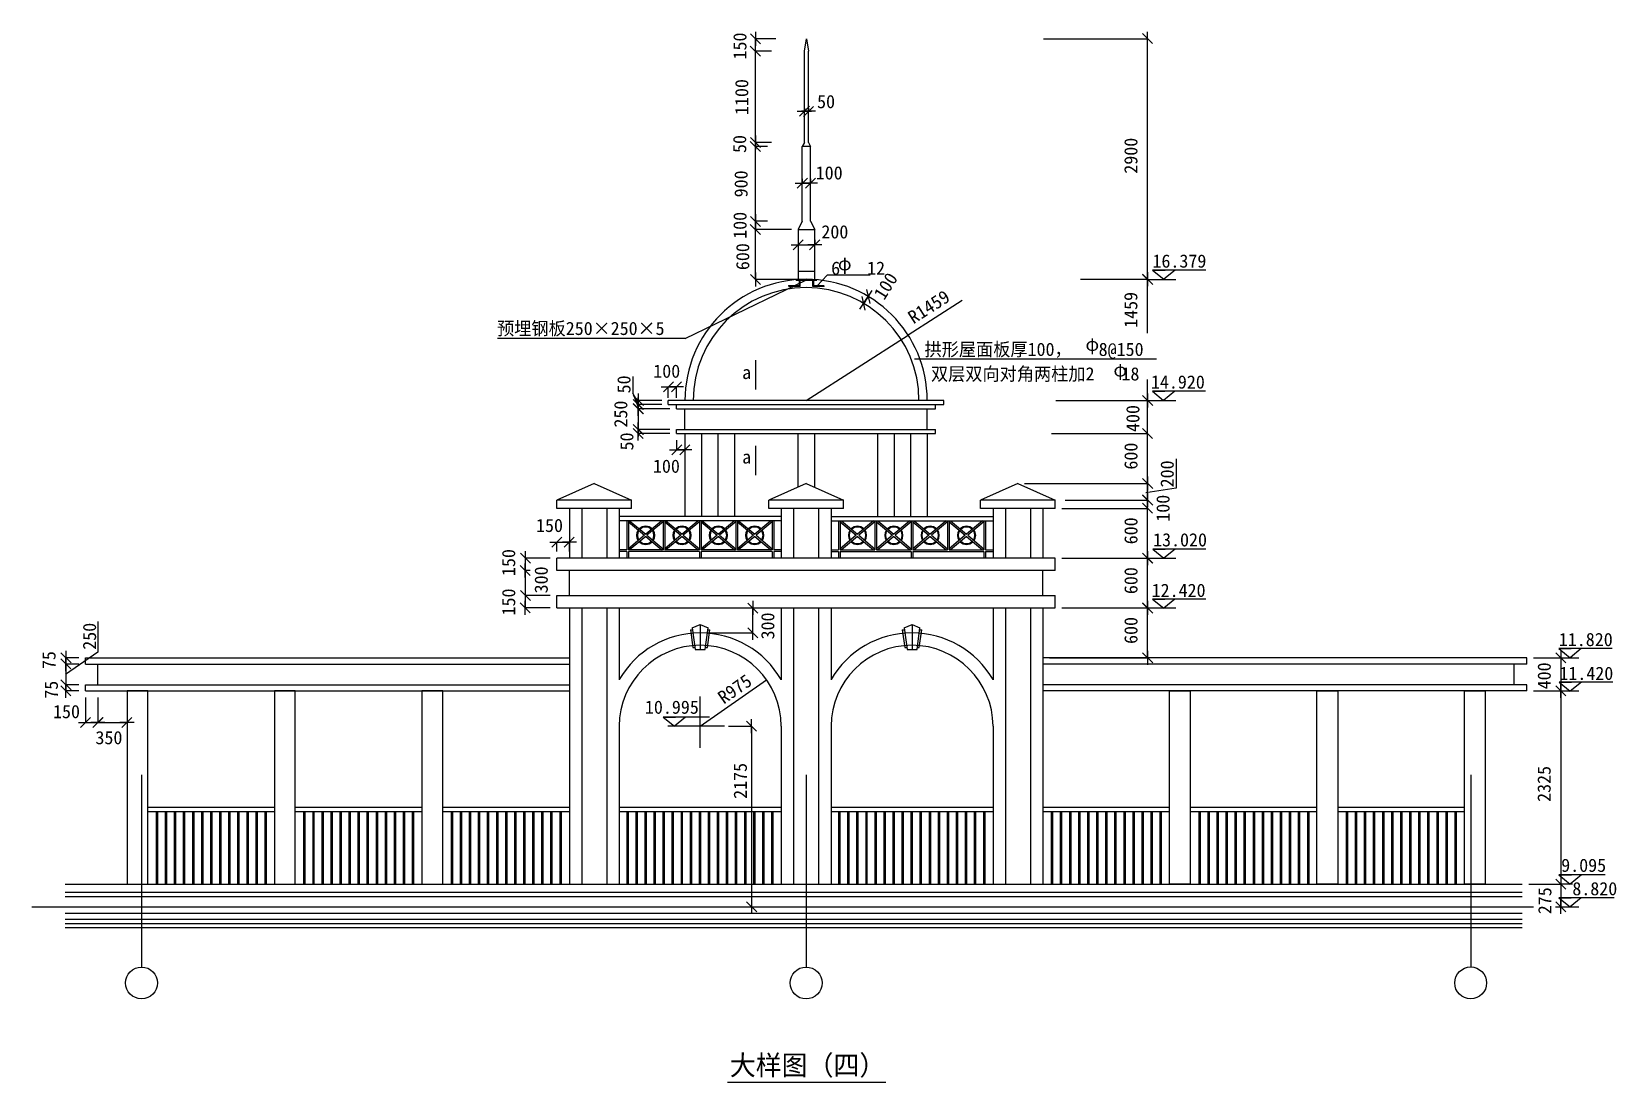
# Model space of a CAD drawing. Header units: metres. Extents: x 40 to 19116, y -930 to 11725.
import ezdxf

# ---------------------------------------------------------------- set-up
doc = ezdxf.new("R2010")
doc.units = ezdxf.units.M
for name, color, linetype in [('AXIS', 3, 'Continuous'), ('DOTE', 1, 'Continuous'), ('PUB_DIM', 3, 'Continuous'), ('Q', 4, 'Continuous'), ('TEXT', 4, 'Continuous'), ('填充', 6, 'Continuous'), ('柱', 7, 'Continuous')]:
    doc.layers.add(name, color=color, linetype=linetype)

# ---------------------------------------------------------------- blocks, each defined once
blk = doc.blocks.new('_DIMX')
blk.add_line((-84.43, 0), (84.43, 0))
at = {"color": 6}
blk.add_lwpolyline([(-59.7, -59.7), (61.36, 61.36)], dxfattribs=at)

msp = doc.modelspace()

# ---------------------------------------------------------------- hatches: boundary and pattern name
at = {"layer": 'AXIS'}
h = msp.add_hatch(dxfattribs=at)
h.set_pattern_fill('SOLID')
h.paths.add_polyline_path([(9291.17, 8736.67), (9281.17, 8736.67), (9281.17, 8667.67), (9151.85, 8667.67), (9151.85, 8657.67), (9291.17, 8657.67)])
h = msp.add_hatch(dxfattribs=at)
h.set_pattern_fill('SOLID')
h.paths.add_polyline_path([(9491.17, 8731.67), (9491.17, 8736.67), (9241.17, 8736.67), (9241.17, 8731.67)])
h = msp.add_hatch(dxfattribs=at)
h.set_pattern_fill('SOLID')
h.paths.add_polyline_path([(9441.17, 8736.67), (9451.17, 8736.67), (9451.17, 8667.67), (9580.5, 8667.67), (9580.5, 8657.67), (9441.17, 8657.67)])

# ---------------------------------------------------------------- linework, layer by layer
for p, q in [((9341.17, 11490.82), (9366.17, 11640.82)), ((9366.17, 11640.82), (9391.17, 11490.82)), ((9341.17, 10390.82), (9341.17, 11490.82)), ((9391.17, 10390.82), (9391.17, 11490.82)), ((9341.17, 10390.82), (9316.17, 10340.82)), ((9316.17, 9440.82), (9316.17, 10340.82)), ((9416.17, 10340.82), (9316.17, 10340.82)), ((9391.17, 10390.82), (9416.17, 10340.82)), ((9416.17, 9440.82), (9416.17, 10340.82)), ((9316.17, 9440.82), (9266.17, 9340.82)), ((9416.17, 9440.82), (9466.17, 9340.82)), ((9266.17, 9340.82), (9466.17, 9340.82)), ((9266.17, 9340.82), (9266.17, 8736.67)), ((9466.17, 8736.67), (9466.17, 9340.82)), ((8751.96, 7769.16), (8751.96, 7414.4)), ((7275.39, 7572.92), (7275.39, 7372.92)), ((7275.39, 7372.92), (7340.91, 7204.26)), ((7340.84, 7256.19), (7275.39, 7372.92)), ((8751.96, 6737.9), (8751.96, 6383.13)), ((13816.28, 6579), (13816.28, 6227.18)), ((13816.28, 6227.18), (13450.29, 6168.81)), ((834.84, 4622.36), (834.84, 4250.61)), ((7991.41, 4543.31), (8087.41, 4584.79)), ((8087.41, 4584.79), (8087.41, 4282.79)), ((8087.41, 4584.79), (8183.41, 4543.31)), ((10541.41, 4543.31), (10637.41, 4584.79)), ((10637.41, 4584.79), (10733.41, 4543.31)), ((10637.41, 4584.79), (10637.41, 4282.79)), ((7970.74, 4519.31), (7999.54, 4306.79)), ((7970.74, 4519.31), (7995.01, 4519.31)), ((7991.41, 4543.31), (8027.41, 4282.79)), ((8147.41, 4282.79), (8183.41, 4543.31)), ((8175.28, 4306.79), (8204.08, 4519.31)), ((8179.81, 4519.31), (8204.08, 4519.31)), ((10520.74, 4519.31), (10545.01, 4519.31)), ((10520.74, 4519.31), (10549.54, 4306.79)), ((10541.41, 4543.31), (10577.41, 4282.79)), ((10697.41, 4282.79), (10733.41, 4543.31)), ((10725.28, 4306.79), (10754.08, 4519.31)), ((10729.81, 4519.31), (10754.08, 4519.31)), ((834.84, 4250.61), (446.08, 3984.11)), ((7999.54, 4306.79), (8023.81, 4306.79)), ((8027.41, 4282.79), (8147.41, 4282.79)), ((8151.01, 4306.79), (8175.28, 4306.79)), ((10549.54, 4306.79), (10573.81, 4306.79)), ((10577.41, 4282.79), (10697.41, 4282.79)), ((10701.01, 4306.79), (10725.28, 4306.79)), ((8417.19, -930), (10321.29, -930))]:
    msp.add_line(p, q)
for p, q in [((8751.89, 11641.12), (8751.89, 11641.42)), ((8996.51, 11640.82), (8751.89, 11640.82)), ((8751.89, 11490.82), (8751.89, 11640.82)), ((12221.31, 11640.82), (13473.07, 11640.82)), ((13473.07, 8742.67), (13473.07, 11640.52)), ((8946.51, 11490.82), (8751.89, 11490.82)), ((8946.51, 11490.82), (8751.89, 11490.82)), ((8751.89, 10391.12), (8751.89, 11490.52)), ((8751.89, 11490.52), (8751.89, 11490.22)), ((9340.87, 10765.86), (9340.57, 10765.86)), ((9341.17, 10802.86), (9341.17, 10765.86)), ((9341.17, 10765.86), (9391.17, 10765.86)), ((9391.17, 10802.86), (9391.17, 10765.86)), ((9391.47, 10765.86), (9391.77, 10765.86)), ((8751.89, 10391.12), (8751.89, 10391.42)), ((8946.51, 10390.82), (8751.89, 10390.82)), ((8751.89, 10340.82), (8751.89, 10390.82)), ((8946.51, 10390.82), (8751.89, 10390.82)), ((8896.51, 10340.82), (8751.89, 10340.82)), ((8896.51, 10340.82), (8751.89, 10340.82)), ((8751.89, 9441.12), (8751.89, 10340.52)), ((8751.89, 10340.52), (8751.89, 10340.22)), ((9316.17, 9952.86), (9316.17, 9900.48)), ((9416.17, 9952.86), (9416.17, 9900.48)), ((9315.87, 9900.48), (9315.57, 9900.48)), ((9316.17, 9900.48), (9416.17, 9900.48)), ((9416.47, 9900.48), (9416.77, 9900.48)), ((8751.89, 9441.12), (8751.89, 9441.42)), ((8896.51, 9440.82), (8751.89, 9440.82)), ((8751.89, 9340.82), (8751.89, 9440.82)), ((8896.51, 9440.82), (8751.89, 9440.82)), ((9186.17, 9340.82), (8751.89, 9340.82)), ((8846.51, 9340.82), (8751.89, 9340.82)), ((8751.89, 8740.67), (8751.89, 9340.52)), ((8751.89, 9340.52), (8751.89, 9340.22)), ((9265.87, 9157.28), (9265.57, 9157.28)), ((9266.17, 9217.82), (9266.17, 9157.28)), ((9266.17, 9157.28), (9466.17, 9157.28)), ((9466.17, 9217.82), (9466.17, 9157.28)), ((9466.47, 9157.28), (9466.77, 9157.28)), ((9266.17, 8838.59), (9466.17, 8838.59)), ((9616.74, 8790.45), (9495.79, 8665.71)), ((10133.53, 8790.45), (9616.74, 8790.45)), ((7905.28, 8028.68), (9366.17, 8736.67)), ((9282.41, 8740.37), (8751.89, 8740.37)), ((9241.17, 8736.67), (9491.17, 8736.67)), ((9441.17, 8736.67), (9441.17, 8657.67)), ((9451.17, 8736.67), (9451.17, 8667.67)), ((12667.19, 8742.37), (13473.07, 8742.37)), ((12667.19, 8742.37), (13473.07, 8742.37)), ((13473.07, 8742.07), (13811.71, 8742.07)), ((13473.07, 8094.53), (13473.07, 8742.07)), ((10016.55, 8477.2), (10055.62, 8452.7)), ((10055.46, 8452.44), (10055.3, 8452.19)), ((10108.76, 8537.41), (10055.62, 8452.7)), ((10069.69, 8561.92), (10108.76, 8537.41)), ((10108.92, 8537.66), (10109.08, 8537.92)), ((11242.59, 8485.96), (10591.52, 8069.67)), ((7905.28, 8028.68), (5648.16, 8028.68)), ((9362.41, 7283.79), (10591.27, 8069.51)), ((13578.89, 7780.25), (10666.31, 7780.25)), ((7703.53, 7447.17), (7703.23, 7447.17)), ((7703.83, 7313.79), (7703.83, 7447.17)), ((7703.83, 7447.17), (7803.83, 7447.17)), ((7803.83, 7313.79), (7803.83, 7447.17)), ((7804.13, 7447.17), (7804.43, 7447.17)), ((13473.07, 7284.09), (13473.07, 7535.48)), ((7342.05, 7284.09), (7342.05, 7284.39)), ((7623.83, 7283.79), (7342.05, 7283.79)), ((7342.05, 7283.79), (7342.05, 7233.79)), ((12367.03, 7283.79), (13473.07, 7283.79)), ((12367.03, 7283.79), (13473.07, 7283.79)), ((13473.07, 7284.09), (13473.07, 7284.39)), ((13473.07, 6883.79), (13473.07, 7283.79)), ((13473.07, 7283.49), (13811.71, 7283.49)), ((7342.05, 7234.09), (7342.05, 7234.39)), ((7623.83, 7233.79), (7342.05, 7233.79)), ((7342.05, 7233.79), (7342.05, 7183.79)), ((7623.83, 7233.79), (7342.05, 7233.79)), ((7342.05, 7233.49), (7342.05, 7233.19)), ((7342.05, 7184.09), (7342.05, 7184.39)), ((7723.83, 7183.79), (7342.05, 7183.79)), ((7723.83, 7183.79), (7342.05, 7183.79)), ((7342.05, 7183.79), (7342.05, 6933.79)), ((7342.05, 7183.49), (7342.05, 7183.19)), ((7342.05, 6934.09), (7342.05, 6934.39)), ((7723.83, 6933.79), (7342.05, 6933.79)), ((7342.05, 6933.79), (7342.05, 6883.79)), ((7723.83, 6933.79), (7342.05, 6933.79)), ((7342.05, 6933.49), (7342.05, 6933.19)), ((7723.83, 6883.79), (7342.05, 6883.79)), ((7342.05, 6883.49), (7342.05, 6883.19)), ((12317.03, 6883.79), (13473.07, 6883.79)), ((12317.03, 6883.79), (13473.07, 6883.79)), ((13473.07, 6883.49), (13473.07, 6883.19)), ((13473.07, 6284.09), (13473.07, 6883.49)), ((7803.53, 6688.04), (7803.23, 6688.04)), ((7803.83, 6803.79), (7803.83, 6688.04)), ((7803.83, 6688.04), (7903.83, 6688.04)), ((7903.83, 6803.79), (7903.83, 6688.04)), ((7904.13, 6688.04), (7904.43, 6688.04)), ((11992.41, 6283.79), (13473.07, 6283.79)), ((11992.41, 6283.79), (13473.07, 6283.79)), ((13473.07, 6284.09), (13473.07, 6284.39)), ((13473.07, 6083.79), (13473.07, 6283.79)), ((12442.41, 5983.79), (13473.07, 5983.79)), ((12442.41, 5983.79), (13473.07, 5983.79)), ((12479.52, 6083.79), (13473.07, 6083.79)), ((12479.52, 6083.79), (13473.07, 6083.79)), ((13473.07, 6084.09), (13473.07, 6084.39)), ((13473.07, 5983.79), (13473.07, 6083.79)), ((13473.07, 6083.49), (13473.07, 6083.19)), ((13473.07, 5983.49), (13473.07, 5983.19)), ((13473.07, 5384.09), (13473.07, 5983.49)), ((7222.41, 5820.74), (7415.59, 5658.79)), ((7237.97, 5833.79), (7431.16, 5671.84)), ((7624.34, 5833.79), (7431.16, 5671.84)), ((7639.91, 5820.74), (7446.72, 5658.79)), ((7659.91, 5820.74), (7853.09, 5658.79)), ((7675.47, 5833.79), (7868.66, 5671.84)), ((8061.84, 5833.79), (7868.66, 5671.84)), ((8077.41, 5820.74), (7884.22, 5658.79)), ((8097.41, 5820.74), (8290.59, 5658.79)), ((8112.97, 5833.79), (8306.16, 5671.84)), ((8499.34, 5833.79), (8306.16, 5671.84)), ((8514.91, 5820.74), (8321.72, 5658.79)), ((8534.91, 5820.74), (8728.09, 5658.79)), ((8550.47, 5833.79), (8743.66, 5671.84)), ((8936.84, 5833.79), (8743.66, 5671.84)), ((8952.41, 5820.74), (8759.22, 5658.79)), ((9772.41, 5820.74), (9965.59, 5658.79)), ((9787.97, 5833.79), (9981.16, 5671.84)), ((10174.34, 5833.79), (9981.16, 5671.84)), ((10189.91, 5820.74), (9996.72, 5658.79)), ((10209.91, 5820.74), (10403.09, 5658.79)), ((10225.47, 5833.79), (10418.66, 5671.84)), ((10611.84, 5833.79), (10418.66, 5671.84)), ((10627.41, 5820.74), (10434.22, 5658.79)), ((10647.41, 5820.74), (10840.59, 5658.79)), ((10662.97, 5833.79), (10856.16, 5671.84)), ((11049.34, 5833.79), (10856.16, 5671.84)), ((11064.91, 5820.74), (10871.72, 5658.79)), ((11084.91, 5820.74), (11278.09, 5658.79)), ((11100.47, 5833.79), (11293.66, 5671.84)), ((11486.84, 5833.79), (11293.66, 5671.84)), ((11502.41, 5820.74), (11309.22, 5658.79)), ((6362.11, 5576.9), (6361.81, 5576.9)), ((6362.41, 5463.79), (6362.41, 5576.9)), ((6362.41, 5576.9), (6512.41, 5576.9)), ((6512.41, 5463.79), (6512.41, 5576.9)), ((6512.71, 5576.9), (6513.01, 5576.9)), ((7415.59, 5658.79), (7222.41, 5496.84)), ((7431.16, 5645.74), (7237.97, 5483.79)), ((7431.16, 5645.74), (7624.34, 5483.79)), ((7446.72, 5658.79), (7639.91, 5496.84)), ((7853.09, 5658.79), (7659.91, 5496.84)), ((7868.66, 5645.74), (7675.47, 5483.79)), ((7868.66, 5645.74), (8061.84, 5483.79)), ((7884.22, 5658.79), (8077.41, 5496.84)), ((8290.59, 5658.79), (8097.41, 5496.84)), ((8306.16, 5645.74), (8112.97, 5483.79)), ((8306.16, 5645.74), (8499.34, 5483.79)), ((8321.72, 5658.79), (8514.91, 5496.84)), ((8728.09, 5658.79), (8534.91, 5496.84)), ((8743.66, 5645.74), (8550.47, 5483.79)), ((8743.66, 5645.74), (8936.84, 5483.79)), ((8759.22, 5658.79), (8952.41, 5496.84)), ((9965.59, 5658.79), (9772.41, 5496.84)), ((9981.16, 5645.74), (9787.97, 5483.79)), ((9981.16, 5645.74), (10174.34, 5483.79)), ((9996.72, 5658.79), (10189.91, 5496.84)), ((10403.09, 5658.79), (10209.91, 5496.84)), ((10418.66, 5645.74), (10225.47, 5483.79)), ((10418.66, 5645.74), (10611.84, 5483.79)), ((10434.22, 5658.79), (10627.41, 5496.84)), ((10840.59, 5658.79), (10647.41, 5496.84)), ((10856.16, 5645.74), (10662.97, 5483.79)), ((10856.16, 5645.74), (11049.34, 5483.79)), ((10871.72, 5658.79), (11064.91, 5496.84)), ((11278.09, 5658.79), (11084.91, 5496.84)), ((11293.66, 5645.74), (11100.47, 5483.79)), ((11293.66, 5645.74), (11486.84, 5483.79)), ((11309.22, 5658.79), (11502.41, 5496.84)), ((5982.14, 5384.09), (5982.14, 5384.39)), ((6282.41, 5383.79), (5982.14, 5383.79)), ((5982.14, 5383.79), (5982.14, 5233.79)), ((12442.41, 5383.79), (13473.07, 5383.79)), ((12442.41, 5383.79), (13473.07, 5383.79)), ((13473.07, 5383.49), (13811.71, 5383.49)), ((13473.07, 4784.09), (13473.07, 5383.49)), ((6040.75, 5233.79), (5982.14, 5233.79)), ((6033.37, 5233.79), (5982.14, 5233.79)), ((5982.14, 5233.49), (5982.14, 5233.19)), ((5982.14, 5233.49), (5982.14, 4934.09)), ((5982.14, 4934.09), (5982.14, 4934.39)), ((6282.41, 4933.79), (5982.14, 4933.79)), ((5982.14, 4933.79), (5982.14, 4783.79)), ((6282.41, 4933.79), (5982.14, 4933.79)), ((6282.41, 4783.79), (5982.14, 4783.79)), ((5982.14, 4783.49), (5982.14, 4783.19)), ((8167.41, 4783.79), (8720.52, 4783.79)), ((8720.52, 4784.09), (8720.52, 4784.39)), ((8720.52, 4483.79), (8720.52, 4783.79)), ((12442.41, 4783.79), (13473.07, 4783.79)), ((12442.41, 4783.79), (13473.07, 4783.79)), ((13473.07, 4783.49), (13811.71, 4783.49)), ((13473.07, 4184.09), (13473.07, 4783.49)), ((8167.41, 4483.79), (8720.52, 4483.79)), ((8720.52, 4483.49), (8720.52, 4483.19)), ((451.84, 4184.09), (451.84, 4184.39)), ((607.41, 4183.79), (451.84, 4183.79)), ((451.84, 4183.79), (451.84, 4108.79)), ((607.41, 4108.79), (451.84, 4108.79)), ((607.41, 4108.79), (451.84, 4108.79)), ((451.84, 4108.49), (451.84, 4108.19)), ((451.84, 4108.49), (451.84, 3859.09)), ((12292.41, 4183.79), (13473.07, 4183.79)), ((18117.41, 4183.79), (18447.28, 4183.79)), ((18447.28, 4184.39), (18665.31, 4184.39)), ((18447.28, 4184.09), (18447.28, 4184.39)), ((18447.28, 4183.79), (18447.28, 3783.79)), ((451.84, 3859.09), (451.84, 3859.39)), ((607.41, 3858.79), (451.84, 3858.79)), ((451.84, 3858.79), (451.84, 3783.79)), ((607.41, 3858.79), (451.84, 3858.79)), ((8087.41, 3358.79), (8886.51, 3917.41)), ((8886.76, 3917.59), (8887, 3917.76)), ((607.41, 3783.79), (451.84, 3783.79)), ((451.84, 3783.49), (451.84, 3783.19)), ((687.41, 3703.79), (687.41, 3404.79)), ((837.41, 3703.79), (837.41, 3404.79)), ((837.41, 3703.79), (837.41, 3404.79)), ((1187.41, 3703.79), (1187.41, 3404.79)), ((8087.41, 3097.18), (8087.41, 3719.2)), ((18117.41, 3783.79), (18447.28, 3783.79)), ((18117.41, 3783.79), (18447.28, 3783.79)), ((18447.28, 3783.79), (18665.31, 3783.79)), ((18447.28, 3783.49), (18447.28, 1459.09)), ((18447.28, 3783.49), (18447.28, 3783.19)), ((687.11, 3404.79), (686.81, 3404.79)), ((687.41, 3404.79), (837.41, 3404.79)), ((837.11, 3404.79), (836.81, 3404.79)), ((837.41, 3404.79), (1187.41, 3404.79)), ((837.71, 3404.79), (838.01, 3404.79)), ((1187.71, 3404.79), (1188.01, 3404.79)), ((8379.66, 3358.79), (7696.91, 3358.79)), ((8429.42, 3358.79), (8705.92, 3358.79)), ((8705.92, 3358.49), (8705.92, 1184.09)), ((18064.18, 1458.79), (18447.28, 1458.79)), ((18064.18, 1458.79), (18447.28, 1458.79)), ((18447.28, 1459.69), (18587.37, 1459.69)), ((18447.28, 1459.09), (18447.28, 1459.39)), ((18447.28, 1458.79), (18447.28, 1183.79)), ((8429.42, 1183.79), (8705.92, 1183.79)), ((18383.47, 1183.79), (18447.28, 1183.79)), ((18447.28, 1183.49), (18447.28, 1183.19)), ((18447.28, 1183.19), (18665.31, 1183.19)), ((1362.41, 772.67), (1362.41, 458.59)), ((9362.41, 772.67), (9362.41, 458.59)), ((17362.41, 772.67), (17362.41, 458.59))]:
    msp.add_line(p, q, dxfattribs=at)
for centre in [(1362.41, 266.94), (9362.41, 266.54), (17362.41, 267.68)]:
    msp.add_circle(centre, 192, dxfattribs=at)
for centre, radius, start, end in [((7431.16, 5658.79), 110, 45.19, 134.81), ((7431.16, 5658.79), 100, 45.71, 134.29), ((7868.66, 5658.79), 110, 45.19, 134.81), ((7868.66, 5658.79), 100, 45.71, 134.29), ((8306.16, 5658.79), 110, 45.19, 134.81), ((8306.16, 5658.79), 100, 45.71, 134.29), ((8743.66, 5658.79), 110, 45.19, 134.81), ((8743.66, 5658.79), 100, 45.71, 134.29), ((9981.16, 5658.79), 110, 45.19, 134.81), ((9981.16, 5658.79), 100, 45.71, 134.29), ((10418.66, 5658.79), 110, 45.19, 134.81), ((10418.66, 5658.79), 100, 45.71, 134.29), ((10856.16, 5658.79), 110, 45.19, 134.81), ((10856.16, 5658.79), 100, 45.71, 134.29), ((11293.66, 5658.79), 110, 45.19, 134.81), ((11293.66, 5658.79), 100, 45.71, 134.29), ((7431.16, 5658.79), 110, 145.24, 214.76), ((7431.16, 5658.79), 100, 145.77, 214.23), ((7431.16, 5658.79), 110, 225.19, 314.81), ((7431.16, 5658.79), 100, 225.71, 314.29), ((7431.16, 5658.79), 100, 325.77, 34.23), ((7431.16, 5658.79), 110, 325.24, 34.76), ((7868.66, 5658.79), 110, 145.24, 214.76), ((7868.66, 5658.79), 100, 145.77, 214.23), ((7868.66, 5658.79), 110, 225.19, 314.81), ((7868.66, 5658.79), 100, 225.71, 314.29), ((7868.66, 5658.79), 100, 325.77, 34.23), ((7868.66, 5658.79), 110, 325.24, 34.76), ((8306.16, 5658.79), 110, 145.24, 214.76), ((8306.16, 5658.79), 100, 145.77, 214.23), ((8306.16, 5658.79), 110, 225.19, 314.81), ((8306.16, 5658.79), 100, 225.71, 314.29), ((8306.16, 5658.79), 100, 325.77, 34.23), ((8306.16, 5658.79), 110, 325.24, 34.76), ((8743.66, 5658.79), 110, 145.24, 214.76), ((8743.66, 5658.79), 100, 145.77, 214.23), ((8743.66, 5658.79), 110, 225.19, 314.81), ((8743.66, 5658.79), 100, 225.71, 314.29), ((8743.66, 5658.79), 100, 325.77, 34.23), ((8743.66, 5658.79), 110, 325.24, 34.76), ((9981.16, 5658.79), 110, 145.24, 214.76), ((9981.16, 5658.79), 100, 145.77, 214.23), ((9981.16, 5658.79), 110, 225.19, 314.81), ((9981.16, 5658.79), 100, 225.71, 314.29), ((9981.16, 5658.79), 100, 325.77, 34.23), ((9981.16, 5658.79), 110, 325.24, 34.76), ((10418.66, 5658.79), 110, 145.24, 214.76), ((10418.66, 5658.79), 100, 145.77, 214.23), ((10418.66, 5658.79), 110, 225.19, 314.81), ((10418.66, 5658.79), 100, 225.71, 314.29), ((10418.66, 5658.79), 100, 325.77, 34.23), ((10418.66, 5658.79), 110, 325.24, 34.76), ((10856.16, 5658.79), 110, 145.24, 214.76), ((10856.16, 5658.79), 100, 145.77, 214.23), ((10856.16, 5658.79), 110, 225.19, 314.81), ((10856.16, 5658.79), 100, 225.71, 314.29), ((10856.16, 5658.79), 100, 325.77, 34.23), ((10856.16, 5658.79), 110, 325.24, 34.76), ((11293.66, 5658.79), 110, 145.24, 214.76), ((11293.66, 5658.79), 100, 145.77, 214.23), ((11293.66, 5658.79), 110, 225.19, 314.81), ((11293.66, 5658.79), 100, 225.71, 314.29), ((11293.66, 5658.79), 100, 325.77, 34.23), ((11293.66, 5658.79), 110, 325.24, 34.76)]:
    msp.add_arc(centre, radius, start, end, dxfattribs=at)
at = {"layer": 'DOTE'}
for p, q in [((1362.41, 2772.23), (1362.41, 772.67)), ((9362.41, 2772.23), (9362.41, 772.67)), ((17362.41, 2772.23), (17362.41, 772.67))]:
    msp.add_line(p, q, dxfattribs=at)
at = {"layer": 'PUB_DIM'}
for p, q in [((13534.05, 8852.08), (13684.05, 8852.08)), ((14175.06, 8852.08), (13534.05, 8852.08)), ((13534.05, 8852.08), (13669.16, 8742.71)), ((13804.26, 8852.08), (13669.16, 8742.71)), ((13530.94, 7394), (13680.94, 7394)), ((14171.94, 7394), (13530.94, 7394)), ((13530.94, 7394), (13666.04, 7284.63)), ((13801.15, 7394), (13666.04, 7284.63)), ((13535.19, 5491.21), (13685.19, 5491.21)), ((14176.19, 5491.21), (13535.19, 5491.21)), ((13535.19, 5491.21), (13670.29, 5381.84)), ((13805.4, 5491.21), (13670.29, 5381.84)), ((13531.77, 4891.15), (13681.77, 4891.15)), ((14172.77, 4891.15), (13531.77, 4891.15)), ((13531.77, 4891.15), (13666.88, 4781.78)), ((13801.98, 4891.15), (13666.88, 4781.78)), ((18423.47, 4293.74), (18558.57, 4184.37)), ((19064.47, 4293.74), (18423.47, 4293.74)), ((18423.47, 4293.74), (18573.47, 4293.74)), ((18693.68, 4293.74), (18558.57, 4184.37)), ((18425.86, 3890.26), (18560.96, 3780.89)), ((19074.3, 3890.26), (18425.86, 3890.26)), ((18425.86, 3890.26), (18575.86, 3890.26)), ((18696.07, 3890.26), (18560.96, 3780.89)), ((7642.14, 3468.04), (7792.14, 3468.04)), ((8199.09, 3468.04), (7642.14, 3468.04)), ((7642.14, 3468.04), (7777.24, 3358.67)), ((7912.35, 3468.04), (7777.24, 3358.67)), ((18424.71, 1567.92), (18559.81, 1458.55)), ((18981.66, 1567.92), (18424.71, 1567.92)), ((18424.71, 1567.92), (18574.71, 1567.92)), ((18694.91, 1567.92), (18559.81, 1458.55)), ((18423.2, 1291.86), (18558.3, 1182.49)), ((19088.26, 1291.86), (18423.2, 1291.86)), ((18423.2, 1291.86), (18573.2, 1291.86)), ((18693.41, 1291.86), (18558.3, 1182.49))]:
    msp.add_line(p, q, dxfattribs=at)
at = {"layer": '填充'}
for p, q in [((9062.41, 5883.79), (7112.41, 5883.79)), ((9062.41, 5833.79), (7112.41, 5833.79)), ((7202.41, 5833.79), (7202.41, 5483.79)), ((7222.41, 5833.79), (7222.41, 5483.79)), ((7639.91, 5833.79), (7639.91, 5483.79)), ((7659.91, 5833.79), (7659.91, 5483.79)), ((8077.41, 5833.79), (8077.41, 5483.79)), ((8097.41, 5833.79), (8097.41, 5483.79)), ((8514.91, 5833.79), (8514.91, 5483.79)), ((8534.91, 5833.79), (8534.91, 5483.79)), ((8952.41, 5833.79), (8952.41, 5483.79)), ((8972.41, 5833.79), (8972.41, 5483.79)), ((9662.41, 5883.79), (11612.41, 5883.79)), ((9662.41, 5833.79), (11612.41, 5833.79)), ((9752.41, 5833.79), (9752.41, 5483.79)), ((9772.41, 5833.79), (9772.41, 5483.79)), ((10189.91, 5833.79), (10189.91, 5483.79)), ((10209.91, 5833.79), (10209.91, 5483.79)), ((10627.41, 5833.79), (10627.41, 5483.79)), ((10647.41, 5833.79), (10647.41, 5483.79)), ((11064.91, 5833.79), (11064.91, 5483.79)), ((11084.91, 5833.79), (11084.91, 5483.79)), ((11502.41, 5833.79), (11502.41, 5483.79)), ((11522.41, 5833.79), (11522.41, 5483.79)), ((7202.41, 5483.79), (7112.41, 5483.79)), ((7202.41, 5463.79), (7112.41, 5463.79)), ((7202.41, 5463.79), (7202.41, 5383.79)), ((7639.91, 5483.79), (7222.41, 5483.79)), ((8077.41, 5463.79), (7222.41, 5463.79)), ((7222.41, 5463.79), (7222.41, 5383.79)), ((8077.41, 5483.79), (7659.91, 5483.79)), ((8077.41, 5463.79), (8077.41, 5383.79)), ((8514.91, 5483.79), (8097.41, 5483.79)), ((8097.41, 5463.79), (8097.41, 5383.79)), ((8952.41, 5463.79), (8097.41, 5463.79)), ((8952.41, 5483.79), (8534.91, 5483.79)), ((8952.41, 5463.79), (8952.41, 5383.79)), ((9062.41, 5483.79), (8972.41, 5483.79)), ((9062.41, 5463.79), (8972.41, 5463.79)), ((8972.41, 5463.79), (8972.41, 5383.79)), ((9662.41, 5483.79), (9752.41, 5483.79)), ((9662.41, 5463.79), (9752.41, 5463.79)), ((9752.41, 5463.79), (9752.41, 5383.79)), ((9772.41, 5483.79), (10189.91, 5483.79)), ((9772.41, 5463.79), (10627.41, 5463.79)), ((9772.41, 5463.79), (9772.41, 5383.79)), ((10209.91, 5483.79), (10627.41, 5483.79)), ((10627.41, 5463.79), (10627.41, 5383.79)), ((10647.41, 5483.79), (11064.91, 5483.79)), ((10647.41, 5463.79), (11502.41, 5463.79)), ((10647.41, 5463.79), (10647.41, 5383.79)), ((11084.91, 5483.79), (11502.41, 5483.79)), ((11502.41, 5463.79), (11502.41, 5383.79)), ((11522.41, 5483.79), (11612.41, 5483.79)), ((11522.41, 5463.79), (11522.41, 5383.79)), ((11522.41, 5463.79), (11612.41, 5463.79)), ((1437.41, 2383.79), (2962.41, 2383.79)), ((1437.41, 2333.79), (2962.41, 2333.79)), ((1538.41, 2333.79), (1538.41, 1458.79)), ((1554.41, 2333.79), (1554.41, 1458.79)), ((1647.41, 2333.79), (1647.41, 1458.79)), ((1663.41, 2333.79), (1663.41, 1458.79)), ((1756.41, 2333.79), (1756.41, 1458.79)), ((1772.41, 2333.79), (1772.41, 1458.79)), ((1865.41, 2333.79), (1865.41, 1458.79)), ((1881.41, 2333.79), (1881.41, 1458.79)), ((1974.41, 2333.79), (1974.41, 1458.79)), ((1990.41, 2333.79), (1990.41, 1458.79)), ((2083.41, 2333.79), (2083.41, 1458.79)), ((2099.41, 2333.79), (2099.41, 1458.79)), ((2192.41, 2333.79), (2192.41, 1458.79)), ((2208.41, 2333.79), (2208.41, 1458.79)), ((2301.41, 2333.79), (2301.41, 1458.79)), ((2317.41, 2333.79), (2317.41, 1458.79)), ((2410.41, 2333.79), (2410.41, 1458.79)), ((2426.41, 2333.79), (2426.41, 1458.79)), ((2519.41, 2333.79), (2519.41, 1458.79)), ((2535.41, 2333.79), (2535.41, 1458.79)), ((2628.41, 2333.79), (2628.41, 1458.79)), ((2644.41, 2333.79), (2644.41, 1458.79)), ((2737.41, 2333.79), (2737.41, 1458.79)), ((2753.41, 2333.79), (2753.41, 1458.79)), ((2846.41, 2333.79), (2846.41, 1458.79)), ((2862.41, 2333.79), (2862.41, 1458.79)), ((3212.41, 2383.79), (4737.41, 2383.79)), ((3212.41, 2333.79), (4737.41, 2333.79)), ((3313.41, 2333.79), (3313.41, 1458.79)), ((3329.41, 2333.79), (3329.41, 1458.79)), ((3422.41, 2333.79), (3422.41, 1458.79)), ((3438.41, 2333.79), (3438.41, 1458.79)), ((3531.41, 2333.79), (3531.41, 1458.79)), ((3547.41, 2333.79), (3547.41, 1458.79)), ((3640.41, 2333.79), (3640.41, 1458.79)), ((3656.41, 2333.79), (3656.41, 1458.79)), ((3749.41, 2333.79), (3749.41, 1458.79)), ((3765.41, 2333.79), (3765.41, 1458.79)), ((3858.41, 2333.79), (3858.41, 1458.79)), ((3874.41, 2333.79), (3874.41, 1458.79)), ((3967.41, 2333.79), (3967.41, 1458.79)), ((3983.41, 2333.79), (3983.41, 1458.79)), ((4076.41, 2333.79), (4076.41, 1458.79)), ((4092.41, 2333.79), (4092.41, 1458.79)), ((4185.41, 2333.79), (4185.41, 1458.79)), ((4201.41, 2333.79), (4201.41, 1458.79)), ((4294.41, 2333.79), (4294.41, 1458.79)), ((4310.41, 2333.79), (4310.41, 1458.79)), ((4403.41, 2333.79), (4403.41, 1458.79)), ((4419.41, 2333.79), (4419.41, 1458.79)), ((4512.41, 2333.79), (4512.41, 1458.79)), ((4528.41, 2333.79), (4528.41, 1458.79)), ((4621.41, 2333.79), (4621.41, 1458.79)), ((4637.41, 2333.79), (4637.41, 1458.79)), ((4987.41, 2383.79), (6512.41, 2383.79)), ((4987.41, 2333.79), (6512.41, 2333.79)), ((5088.41, 2333.79), (5088.41, 1458.79)), ((5104.41, 2333.79), (5104.41, 1458.79)), ((5197.41, 2333.79), (5197.41, 1458.79)), ((5213.41, 2333.79), (5213.41, 1458.79)), ((5306.41, 2333.79), (5306.41, 1458.79)), ((5322.41, 2333.79), (5322.41, 1458.79)), ((5415.41, 2333.79), (5415.41, 1458.79)), ((5431.41, 2333.79), (5431.41, 1458.79)), ((5524.41, 2333.79), (5524.41, 1458.79)), ((5540.41, 2333.79), (5540.41, 1458.79)), ((5633.41, 2333.79), (5633.41, 1458.79)), ((5649.41, 2333.79), (5649.41, 1458.79)), ((5742.41, 2333.79), (5742.41, 1458.79)), ((5758.41, 2333.79), (5758.41, 1458.79)), ((5851.41, 2333.79), (5851.41, 1458.79)), ((5867.41, 2333.79), (5867.41, 1458.79)), ((5960.41, 2333.79), (5960.41, 1458.79)), ((5976.41, 2333.79), (5976.41, 1458.79)), ((6069.41, 2333.79), (6069.41, 1458.79)), ((6085.41, 2333.79), (6085.41, 1458.79)), ((6178.41, 2333.79), (6178.41, 1458.79)), ((6194.41, 2333.79), (6194.41, 1458.79)), ((6287.41, 2333.79), (6287.41, 1458.79)), ((6303.41, 2333.79), (6303.41, 1458.79)), ((6396.41, 2333.79), (6396.41, 1458.79)), ((6412.41, 2333.79), (6412.41, 1458.79)), ((7112.41, 2383.79), (9062.41, 2383.79)), ((7112.41, 2333.79), (9062.41, 2333.79)), ((7202.41, 2333.79), (7202.41, 1458.79)), ((7218.41, 2333.79), (7218.41, 1458.79)), ((7311.41, 2333.79), (7311.41, 1458.79)), ((7327.41, 2333.79), (7327.41, 1458.79)), ((7420.41, 2333.79), (7420.41, 1458.79)), ((7436.41, 2333.79), (7436.41, 1458.79)), ((7529.41, 2333.79), (7529.41, 1458.79)), ((7545.41, 2333.79), (7545.41, 1458.79)), ((7638.41, 2333.79), (7638.41, 1458.79)), ((7654.41, 2333.79), (7654.41, 1458.79)), ((7747.41, 2333.79), (7747.41, 1458.79)), ((7763.41, 2333.79), (7763.41, 1458.79)), ((7856.41, 2333.79), (7856.41, 1458.79)), ((7872.41, 2333.79), (7872.41, 1458.79)), ((7965.41, 2333.79), (7965.41, 1458.79)), ((7981.41, 2333.79), (7981.41, 1458.79)), ((8074.41, 2333.79), (8074.41, 1458.79)), ((8090.41, 2333.79), (8090.41, 1458.79)), ((8183.41, 2333.79), (8183.41, 1458.79)), ((8199.41, 2333.79), (8199.41, 1458.79)), ((8292.41, 2333.79), (8292.41, 1458.79)), ((8308.41, 2333.79), (8308.41, 1458.79)), ((8401.41, 2333.79), (8401.41, 1458.79)), ((8417.41, 2333.79), (8417.41, 1458.79)), ((8510.41, 2333.79), (8510.41, 1458.79)), ((8526.41, 2333.79), (8526.41, 1458.79)), ((8619.41, 2333.79), (8619.41, 1458.79)), ((8635.41, 2333.79), (8635.41, 1458.79)), ((8728.41, 2333.79), (8728.41, 1458.79)), ((8744.41, 2333.79), (8744.41, 1458.79)), ((8837.41, 2333.79), (8837.41, 1458.79)), ((8853.41, 2333.79), (8853.41, 1458.79)), ((8946.41, 2333.79), (8946.41, 1458.79)), ((8962.41, 2333.79), (8962.41, 1458.79)), ((9662.41, 2383.79), (11612.41, 2383.79)), ((9662.41, 2333.79), (11612.41, 2333.79)), ((9752.41, 2333.79), (9752.41, 1458.79)), ((9768.41, 2333.79), (9768.41, 1458.79)), ((9861.41, 2333.79), (9861.41, 1458.79)), ((9877.41, 2333.79), (9877.41, 1458.79)), ((9970.41, 2333.79), (9970.41, 1458.79)), ((9986.41, 2333.79), (9986.41, 1458.79)), ((10079.41, 2333.79), (10079.41, 1458.79)), ((10095.41, 2333.79), (10095.41, 1458.79)), ((10188.41, 2333.79), (10188.41, 1458.79)), ((10204.41, 2333.79), (10204.41, 1458.79)), ((10297.41, 2333.79), (10297.41, 1458.79)), ((10313.41, 2333.79), (10313.41, 1458.79)), ((10406.41, 2333.79), (10406.41, 1458.79)), ((10422.41, 2333.79), (10422.41, 1458.79)), ((10515.41, 2333.79), (10515.41, 1458.79)), ((10531.41, 2333.79), (10531.41, 1458.79)), ((10624.41, 2333.79), (10624.41, 1458.79)), ((10640.41, 2333.79), (10640.41, 1458.79)), ((10733.41, 2333.79), (10733.41, 1458.79)), ((10749.41, 2333.79), (10749.41, 1458.79)), ((10842.41, 2333.79), (10842.41, 1458.79)), ((10858.41, 2333.79), (10858.41, 1458.79)), ((10951.41, 2333.79), (10951.41, 1458.79)), ((10967.41, 2333.79), (10967.41, 1458.79)), ((11060.41, 2333.79), (11060.41, 1458.79)), ((11076.41, 2333.79), (11076.41, 1458.79)), ((11169.41, 2333.79), (11169.41, 1458.79)), ((11185.41, 2333.79), (11185.41, 1458.79)), ((11278.41, 2333.79), (11278.41, 1458.79)), ((11294.41, 2333.79), (11294.41, 1458.79)), ((11387.41, 2333.79), (11387.41, 1458.79)), ((11403.41, 2333.79), (11403.41, 1458.79)), ((11496.41, 2333.79), (11496.41, 1458.79)), ((11512.41, 2333.79), (11512.41, 1458.79)), ((12212.41, 2383.79), (13737.41, 2383.79)), ((12212.41, 2333.79), (13737.41, 2333.79)), ((12313.41, 2333.79), (12313.41, 1458.79)), ((12329.41, 2333.79), (12329.41, 1458.79)), ((12422.41, 2333.79), (12422.41, 1458.79)), ((12438.41, 2333.79), (12438.41, 1458.79)), ((12531.41, 2333.79), (12531.41, 1458.79)), ((12547.41, 2333.79), (12547.41, 1458.79)), ((12640.41, 2333.79), (12640.41, 1458.79)), ((12656.41, 2333.79), (12656.41, 1458.79)), ((12749.41, 2333.79), (12749.41, 1458.79)), ((12765.41, 2333.79), (12765.41, 1458.79)), ((12858.41, 2333.79), (12858.41, 1458.79)), ((12874.41, 2333.79), (12874.41, 1458.79)), ((12967.41, 2333.79), (12967.41, 1458.79)), ((12983.41, 2333.79), (12983.41, 1458.79)), ((13076.41, 2333.79), (13076.41, 1458.79)), ((13092.41, 2333.79), (13092.41, 1458.79)), ((13185.41, 2333.79), (13185.41, 1458.79)), ((13201.41, 2333.79), (13201.41, 1458.79)), ((13294.41, 2333.79), (13294.41, 1458.79)), ((13310.41, 2333.79), (13310.41, 1458.79)), ((13403.41, 2333.79), (13403.41, 1458.79)), ((13419.41, 2333.79), (13419.41, 1458.79)), ((13512.41, 2333.79), (13512.41, 1458.79)), ((13528.41, 2333.79), (13528.41, 1458.79)), ((13621.41, 2333.79), (13621.41, 1458.79)), ((13637.41, 2333.79), (13637.41, 1458.79)), ((13987.41, 2383.79), (15512.41, 2383.79)), ((13987.41, 2333.79), (15512.41, 2333.79)), ((14088.41, 2333.79), (14088.41, 1458.79)), ((14104.41, 2333.79), (14104.41, 1458.79)), ((14197.41, 2333.79), (14197.41, 1458.79)), ((14213.41, 2333.79), (14213.41, 1458.79)), ((14306.41, 2333.79), (14306.41, 1458.79)), ((14322.41, 2333.79), (14322.41, 1458.79)), ((14415.41, 2333.79), (14415.41, 1458.79)), ((14431.41, 2333.79), (14431.41, 1458.79)), ((14524.41, 2333.79), (14524.41, 1458.79)), ((14540.41, 2333.79), (14540.41, 1458.79)), ((14633.41, 2333.79), (14633.41, 1458.79)), ((14649.41, 2333.79), (14649.41, 1458.79)), ((14742.41, 2333.79), (14742.41, 1458.79)), ((14758.41, 2333.79), (14758.41, 1458.79)), ((14851.41, 2333.79), (14851.41, 1458.79)), ((14867.41, 2333.79), (14867.41, 1458.79)), ((14960.41, 2333.79), (14960.41, 1458.79)), ((14976.41, 2333.79), (14976.41, 1458.79)), ((15069.41, 2333.79), (15069.41, 1458.79)), ((15085.41, 2333.79), (15085.41, 1458.79)), ((15178.41, 2333.79), (15178.41, 1458.79)), ((15194.41, 2333.79), (15194.41, 1458.79)), ((15287.41, 2333.79), (15287.41, 1458.79)), ((15303.41, 2333.79), (15303.41, 1458.79)), ((15396.41, 2333.79), (15396.41, 1458.79)), ((15412.41, 2333.79), (15412.41, 1458.79)), ((15762.41, 2383.79), (17287.41, 2383.79)), ((15762.41, 2333.79), (17287.41, 2333.79)), ((15863.41, 2333.79), (15863.41, 1458.79)), ((15879.41, 2333.79), (15879.41, 1458.79)), ((15972.41, 2333.79), (15972.41, 1458.79)), ((15988.41, 2333.79), (15988.41, 1458.79)), ((16081.41, 2333.79), (16081.41, 1458.79)), ((16097.41, 2333.79), (16097.41, 1458.79)), ((16190.41, 2333.79), (16190.41, 1458.79)), ((16206.41, 2333.79), (16206.41, 1458.79)), ((16299.41, 2333.79), (16299.41, 1458.79)), ((16315.41, 2333.79), (16315.41, 1458.79)), ((16408.41, 2333.79), (16408.41, 1458.79)), ((16424.41, 2333.79), (16424.41, 1458.79)), ((16517.41, 2333.79), (16517.41, 1458.79)), ((16533.41, 2333.79), (16533.41, 1458.79)), ((16626.41, 2333.79), (16626.41, 1458.79)), ((16642.41, 2333.79), (16642.41, 1458.79)), ((16735.41, 2333.79), (16735.41, 1458.79)), ((16751.41, 2333.79), (16751.41, 1458.79)), ((16844.41, 2333.79), (16844.41, 1458.79)), ((16860.41, 2333.79), (16860.41, 1458.79)), ((16953.41, 2333.79), (16953.41, 1458.79)), ((16969.41, 2333.79), (16969.41, 1458.79)), ((17062.41, 2333.79), (17062.41, 1458.79)), ((17078.41, 2333.79), (17078.41, 1458.79)), ((17171.41, 2333.79), (17171.41, 1458.79)), ((17187.41, 2333.79), (17187.41, 1458.79))]:
    msp.add_line(p, q, dxfattribs=at)
at = {"layer": '柱'}
for p, q in [((11020.99, 7283.79), (7703.83, 7283.79)), ((7703.83, 7233.79), (7703.83, 7283.79)), ((11020.99, 7233.79), (11020.99, 7283.79)), ((7703.83, 7233.79), (11020.99, 7233.79)), ((7803.83, 7183.79), (7803.83, 7233.79)), ((7803.83, 7183.79), (10920.99, 7183.79)), ((7903.83, 6933.79), (7903.83, 7183.79)), ((10820.99, 6933.79), (10820.99, 7183.79)), ((10920.99, 7183.79), (10920.99, 7233.79)), ((7803.83, 6883.79), (7803.83, 6933.79)), ((7803.83, 6933.79), (10920.99, 6933.79)), ((7803.83, 6883.79), (10920.99, 6883.79)), ((7903.83, 6883.79), (7903.83, 5883.79)), ((8103.83, 6883.79), (8103.83, 5883.79)), ((8301.75, 6883.79), (8301.75, 5883.79)), ((8501.75, 6883.79), (8501.75, 5883.79)), ((9262.41, 6883.79), (9262.41, 6239.35)), ((9462.41, 6883.79), (9462.41, 6239.35)), ((10223.07, 6883.79), (10223.07, 5883.79)), ((10423.07, 6883.79), (10423.07, 5883.79)), ((10620.99, 6883.79), (10620.99, 5883.79)), ((10820.99, 6883.79), (10820.99, 5883.79)), ((10920.99, 6883.79), (10920.99, 6933.79)), ((6812.41, 6283.79), (6362.41, 6083.79)), ((6812.41, 6283.79), (7262.41, 6083.79)), ((9362.41, 6283.79), (8912.41, 6083.79)), ((9362.41, 6283.79), (9812.41, 6083.79)), ((11912.41, 6283.79), (11462.41, 6083.79)), ((11912.41, 6283.79), (12362.41, 6083.79)), ((7262.41, 6083.79), (6362.41, 6083.79)), ((6362.41, 5983.79), (6362.41, 6083.79)), ((7262.41, 5983.79), (6362.41, 5983.79)), ((6512.41, 5983.79), (6512.41, 5383.79)), ((6662.41, 5983.79), (6662.41, 5383.79)), ((6962.41, 5983.79), (6962.41, 5383.79)), ((7112.41, 5983.79), (7112.41, 5383.79)), ((7262.41, 5983.79), (7262.41, 6083.79)), ((9812.41, 6083.79), (8912.41, 6083.79)), ((8912.41, 5983.79), (8912.41, 6083.79)), ((9812.41, 5983.79), (8912.41, 5983.79)), ((9062.41, 5983.79), (9062.41, 5383.79)), ((9662.41, 5983.79), (9062.41, 5983.79)), ((9212.41, 5983.79), (9212.41, 5383.79)), ((9512.41, 5983.79), (9512.41, 5383.79)), ((9662.41, 5983.79), (9662.41, 5383.79)), ((9812.41, 5983.79), (9812.41, 6083.79)), ((11462.41, 5983.79), (11462.41, 6083.79)), ((12362.41, 6083.79), (11462.41, 6083.79)), ((12212.41, 5983.79), (11462.41, 5983.79)), ((12362.41, 5983.79), (11462.41, 5983.79)), ((11612.41, 5983.79), (11612.41, 5383.79)), ((11762.41, 5983.79), (11762.41, 5383.79)), ((12062.41, 5983.79), (12062.41, 5383.79)), ((12212.41, 5983.79), (12212.41, 5383.79)), ((12362.41, 5983.79), (12362.41, 6083.79)), ((6362.41, 5233.79), (6362.41, 5383.79)), ((12362.41, 5383.79), (6362.41, 5383.79)), ((12362.41, 5233.79), (12362.41, 5383.79)), ((12362.41, 5233.79), (6362.41, 5233.79)), ((6512.41, 4933.79), (6512.41, 5233.79)), ((12212.41, 4933.79), (12212.41, 5233.79)), ((6362.41, 4783.79), (6362.41, 4933.79)), ((6362.41, 4933.79), (12362.41, 4933.79)), ((6362.41, 4783.79), (12362.41, 4783.79)), ((6512.41, 4783.79), (6512.41, 1458.79)), ((6662.41, 4783.79), (6662.41, 1458.79)), ((6962.41, 4783.79), (6962.41, 1458.79)), ((7112.41, 4783.79), (7112.41, 3920.04)), ((9062.41, 4783.79), (9062.41, 3920.04)), ((9212.41, 4783.79), (9212.41, 1458.79)), ((9512.41, 4783.79), (9512.41, 1458.79)), ((9662.41, 4783.79), (9662.41, 3920.04)), ((11612.41, 4783.79), (11612.41, 3920.04)), ((11762.41, 4783.79), (11762.41, 1458.79)), ((12062.41, 4783.79), (12062.41, 1458.79)), ((12212.41, 4783.79), (12212.41, 1458.79)), ((12362.41, 4783.79), (12362.41, 4933.79)), ((687.41, 4108.79), (687.41, 4183.79)), ((687.41, 4183.79), (6512.41, 4183.79)), ((687.41, 4108.79), (6512.41, 4108.79)), ((837.41, 3858.79), (837.41, 4108.79)), ((18037.41, 4183.79), (12212.41, 4183.79)), ((18037.41, 4108.79), (12212.41, 4108.79)), ((17887.41, 3858.79), (17887.41, 4108.79)), ((18037.41, 4108.79), (18037.41, 4183.79)), ((687.41, 3783.79), (687.41, 3858.79)), ((687.41, 3858.79), (6512.41, 3858.79)), ((18037.41, 3858.79), (12212.41, 3858.79)), ((18037.41, 3783.79), (18037.41, 3858.79)), ((687.41, 3783.79), (6512.41, 3783.79)), ((18037.41, 3783.79), (12212.41, 3783.79)), ((7112.41, 3358.79), (7112.41, 1458.79)), ((9062.41, 3358.79), (9062.41, 1458.79)), ((9662.41, 3358.79), (9662.41, 1458.79)), ((11612.41, 3358.79), (11612.41, 1458.79)), ((443.8, 1458.79), (17984.18, 1458.79)), ((443.8, 1358.79), (17984.18, 1358.79)), ((40, 1183.79), (18119.2, 1183.79)), ((443.8, 1308.79), (17984.18, 1308.79)), ((443.8, 1108.79), (17984.18, 1108.79)), ((443.8, 1033.79), (17984.18, 1033.79)), ((443.8, 983.79), (17984.18, 983.79)), ((443.8, 933.79), (17984.18, 933.79))]:
    msp.add_line(p, q, dxfattribs=at)
for points in [[(1187.41, 1458.79), (1437.41, 1458.79), (1437.41, 3783.79), (1187.41, 3783.79)], [(2962.41, 1458.79), (3212.41, 1458.79), (3212.41, 3783.79), (2962.41, 3783.79)], [(4737.41, 1458.79), (4987.41, 1458.79), (4987.41, 3783.79), (4737.41, 3783.79)], [(13987.41, 1458.79), (13737.41, 1458.79), (13737.41, 3783.79), (13987.41, 3783.79)], [(15762.41, 1458.79), (15512.41, 1458.79), (15512.41, 3783.79), (15762.41, 3783.79)], [(17537.41, 1458.79), (17287.41, 1458.79), (17287.41, 3783.79), (17537.41, 3783.79)]]:
    msp.add_lwpolyline(points, close=True, dxfattribs=at)
for centre, radius, start, end in [((9362.41, 7283.79), 1458.58, 0, 180), ((9362.41, 7283.79), 1358.58, 0, 180), ((8087.41, 3358.79), 1125, 29.93, 150.07), ((10637.41, 3358.79), 1125, 29.93, 150.07), ((8087.41, 3358.79), 975, 0, 180), ((10637.41, 3358.79), 975, 0, 180)]:
    msp.add_arc(centre, radius, start, end, dxfattribs=at)

# ---------------------------------------------------------------- block references
at = {"layer": 'AXIS'}
for p, rotation in [((8751.89, 11640.82), 270), ((13473.07, 11640.82), 90), ((8751.89, 11490.82), 90), ((8751.89, 11490.82), 90), ((9391.17, 10765.86), 180), ((8751.89, 10340.82), 90), ((8751.89, 10340.82), 90), ((8751.89, 10390.82), 270), ((8751.89, 10390.82), 270), ((9416.17, 9900.48), 180), ((8751.89, 9340.82), 90), ((8751.89, 9340.82), 90), ((8751.89, 9440.82), 270), ((8751.89, 9440.82), 270), ((9466.17, 9157.28), 180), ((8751.89, 8740.37), 270), ((13473.07, 8742.37), 90), ((13473.07, 8742.37), 270), ((10108.76, 8537.41), 237.9), ((10055.62, 8452.7), 57.9), ((7803.83, 7447.17), 180), ((7342.05, 7233.79), 90), ((7342.05, 7183.79), 90), ((7342.05, 7283.79), 270), ((7342.05, 7233.79), 270), ((7342.05, 7183.79), 270), ((13473.07, 7283.79), 270), ((13473.07, 7283.79), 270), ((7342.05, 6933.79), 90), ((7342.05, 6883.79), 90), ((7342.05, 6933.79), 270), ((13473.07, 6883.79), 90), ((13473.07, 6883.79), 90), ((7903.83, 6688.04), 180), ((13473.07, 6283.79), 270), ((13473.07, 6283.79), 270), ((13473.07, 6083.79), 90), ((13473.07, 6083.79), 270), ((13473.07, 5983.79), 90), ((13473.07, 5983.79), 90), ((6512.41, 5576.9), 180), ((5982.14, 5383.79), 270), ((13473.07, 5383.79), 90), ((13473.07, 5383.79), 270), ((5982.14, 5233.79), 90), ((5982.14, 5233.79), 90), ((5982.14, 4933.79), 270), ((5982.14, 4933.79), 270), ((5982.14, 4783.79), 90), ((8720.52, 4783.79), 270), ((13473.07, 4783.79), 90), ((13473.07, 4783.79), 270), ((8720.52, 4483.79), 90), ((451.84, 4183.79), 270), ((13473.07, 4183.79), 270), ((18447.28, 4183.79), 270), ((451.84, 4108.79), 90), ((451.84, 4108.79), 90), ((451.84, 3783.79), 90), ((451.84, 3858.79), 270), ((451.84, 3858.79), 270), ((18447.28, 3783.79), 90), ((18447.28, 3783.79), 90), ((837.41, 3404.79), 180), ((1187.41, 3404.79), 180), ((8705.92, 3358.79), 90), ((18447.28, 1458.79), 270), ((18447.28, 1458.79), 270), ((8705.92, 1183.79), 270), ((18447.28, 1183.79), 90)]:
    msp.add_blockref('_DIMX', p, dxfattribs=dict(at, rotation=rotation))
for p in [(9341.17, 10765.86), (9316.17, 9900.48), (9266.17, 9157.28), (7703.83, 7447.17), (7803.83, 6688.04), (6362.41, 5576.9), (687.41, 3404.79), (837.41, 3404.79)]:
    msp.add_blockref('_DIMX', p, dxfattribs=at)

# ---------------------------------------------------------------- texts
for s, rotation, p in [('150', 90, (8644.24, 11390.35)), ('1100', 90, (8666.55, 10721.31)), ('50', 90, (8641.6, 10264.01)), ('2900', 90, (13350.98, 10014.72)), ('900', 90, (8658.09, 9729.71)), ('100', 90, (8645.19, 9230.31)), ('600', 90, (8678.13, 8853.09)), ('100', 57.9, (10301.33, 8481.97)), ('R1459', 32.59, (10654.81, 8198.93)), ('1459', 90, (13349.94, 8157.57)), ('50', 90, (7248.37, 7368.35)), ('250', 90, (7209.84, 6956.43)), ('400', 90, (13374.54, 6903.61)), ('50', 90, (7283.1, 6681.2)), ('600', 90, (13351.68, 6450.61)), ('200', 90, (13787.69, 6236.47)), ('100', 90, (13737.38, 5822.45)), ('600', 90, (13351.68, 5550.61)), ('150', 90, (5860.41, 5168.68)), ('300', 90, (6252.19, 4959.69)), ('600', 90, (13351.68, 4950.61)), ('150', 90, (5860.41, 4693.52)), ('250', 90, (815.1, 4280.23)), ('300', 90, (8979.87, 4404.63)), ('600', 90, (13351.68, 4350.61)), ('75', 90, (327.3, 4047.56)), ('400', 90, (18326.59, 3803.53)), ('75', 90, (355.15, 3690.69)), ('R975', 34.96, (8371.49, 3619.25)), ('2175', 90, (8649.14, 2484.63)), ('2325', 90, (18325.55, 2447.88)), ('275', 90, (18334.23, 1095.04))]:
    msp.add_text(s, height=159, rotation=rotation).set_placement(p)
for s, height, p in [('50', 159, (9494.32, 10803.74)), ('100', 159, (9477.84, 9944.94)), ('200', 159, (9546.16, 9234.89)), ('100', 159, (7522.13, 7556.69)), ('a', 159, (8592.26, 7541.56)), ('100', 159, (7518.38, 6412.22)), ('a', 159, (8592.26, 6523.6)), ('150', 159, (6110.96, 5698.63)), ('150', 159, (296.78, 3456.34)), ('350', 159, (807.34, 3142.31)), ('大样图（四）', 240, (8444.3, -844.5))]:
    msp.add_text(s, height=height).set_placement(p)
at = {"layer": 'PUB_DIM'}
for s, p in [('16.379', (13531.76, 8882.99)), ('14.920', (13513.16, 7426.35)), ('13.020', (13539.19, 5525.38)), ('12.420', (13521.98, 4916.6)), ('11.820', (18423.39, 4324.45)), ('11.420', (18430.24, 3917)), ('10.995', (7421.76, 3509.45)), ('9.095', (18452.44, 1605.11)), ('8.820', (18586.24, 1323))]:
    msp.add_text(s, height=159, dxfattribs=at).set_placement(p)
at = {"layer": 'Q'}
for p in [(9745.52, 8850.87), (12725.65, 7880.61), (13062.3, 7572.1)]:
    msp.add_text('φ', height=159, dxfattribs=at).set_placement(p)
at = {"layer": 'TEXT'}
for s, p in [('6   12', (9663.85, 8797.64)), ('预埋钢板250×250×5', (5642.03, 8071.56)), ('拱形屋面板厚100，   8@150', (10788.09, 7819.45)), ('双层双向对角两柱加2   18', (10865.63, 7523.95))]:
    msp.add_text(s, height=159, dxfattribs=at).set_placement(p)

doc.saveas('drawing.dxf')
